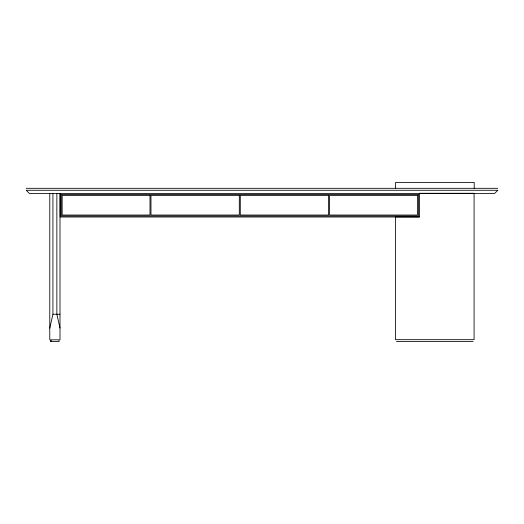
<?xml version="1.0" encoding="UTF-8"?>
<svg xmlns="http://www.w3.org/2000/svg" width="524" height="524" viewBox="0 0 524 524"><rect width="100%" height="100%" fill="white"/><g stroke="black" fill="none" stroke-linecap="round" stroke-linejoin="round"><path stroke-width="0.79" d="M49.78 328.155L52.924 314.23L52.924 193.422M26.2 188.312L497.8 188.312M419.455 216.857L395.482 216.857L395.482 339.67L474.082 339.67L474.082 193.277L419.455 193.277L419.397 217.002L60.195 217.002L60.195 193.422M52.924 314.23L59.998 314.23M396.465 341.438L473.1 341.438M59.998 328.024L56.854 314.23L56.854 193.422M474.207 188.312L474.207 182.418L395.607 182.418L395.607 188.312M59.998 193.422L59.998 339.814M51.254 341.583L51.254 339.814L59.114 339.814L59.114 341.583L50.461 341.583L50.461 339.814M49.78 193.422L49.78 339.814M497.8 190.278L494.656 193.422L29.344 193.422L26.2 190.278L497.8 190.278M418.414 194.404L61.177 194.404L61.177 216.019L418.414 216.019L418.414 194.404M149.995 195.387L62.16 195.387L62.16 215.037L149.995 215.037L149.995 195.387M239.304 195.387L150.977 195.387L150.977 215.037L239.304 215.037L239.304 195.387M328.613 195.387L240.287 195.387L240.287 215.037L328.613 215.037L328.613 195.387M417.431 195.387L329.596 195.387L329.596 215.037L417.431 215.037L417.431 195.387"/></g></svg>
